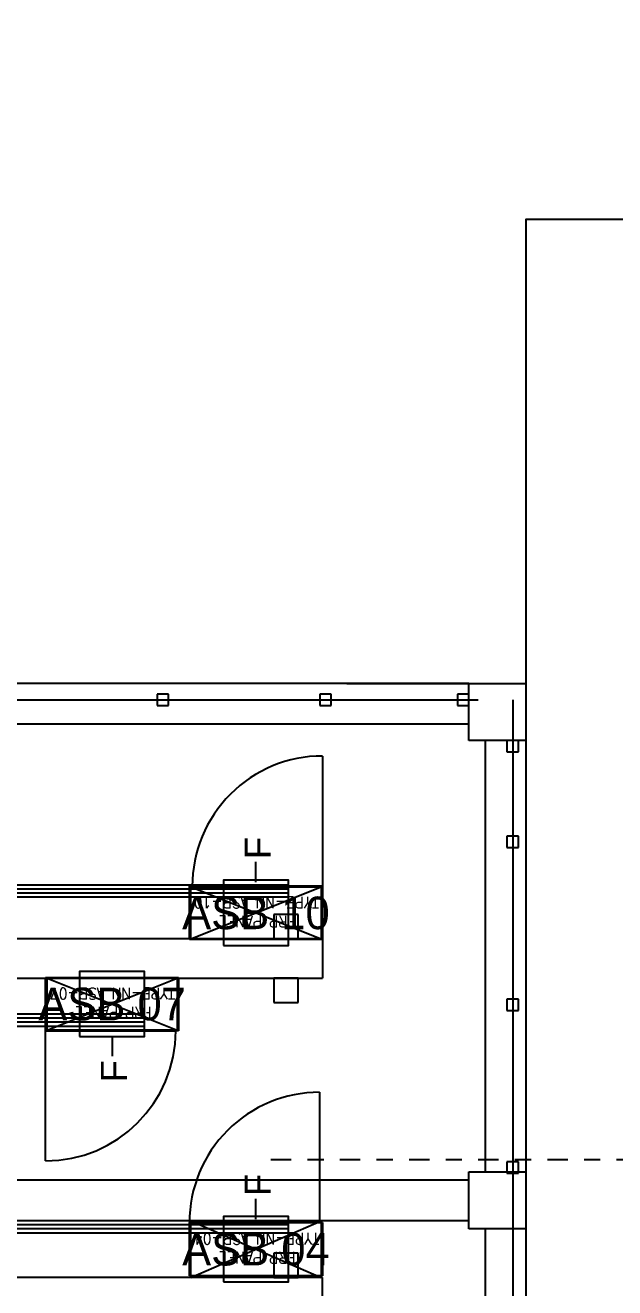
# Model space of a CAD drawing. Header units: metres. Extents: x 530797 to 531186, y 2675277 to 2675619.
# Drawn here: x 530985.56 to 530989.18, y 2675492.49 to 2675500.24 of the extents above; entities that cross this region are included whole.
import ezdxf
from ezdxf.enums import TextEntityAlignment as Align

# ---------------------------------------------------------------- set-up
doc = ezdxf.new("R2010")
doc.units = ezdxf.units.M
for name, pattern in [('CENTER', [2, 1.25, -0.25, 0.25, -0.25]), ('DASHED', [0.75, 0.5, -0.25]), ('DASHED2', [0.375, 0.25, -0.125]), ('HIDDEN', [0.375, 0.25, -0.125]), ('PHANTOM', [63.50000000000001, 31.75, -6.35, 6.35, -6.35, 6.35, -6.35])]:
    doc.linetypes.add(name, pattern=pattern)
for name, color, linetype in [('1', 5, 'Continuous'), ('IDT', 7, 'Continuous'), ('LT Cable(AG) INV to LT Panel BL-08', 2, 'Continuous')]:
    doc.layers.add(name, color=color, linetype=linetype)
doc.styles.add('Arial', font='arial.ttf')
doc.styles.add('RomanS', font='romans.shx')
doc.styles.get("Standard").update_dxf_attribs({"font": 'Adani Regular.ttf'})
doc.linetypes.add('FOUNDATION LAYOUT$0$FENCELINE1', pattern='A,6.35,-2.54,[133,ltypeshp.shx,S=2.54,R=0,X=-2.54,Y=0],-2.54,25.4', length=36.83)

# ---------------------------------------------------------------- blocks, each defined once
blk = doc.blocks.new('ASB')
at = {"layer": '1', "color": 5}
blk.add_lwpolyline([(-0.2, -0.2), (0.2, -0.2), (0.2, 0.2), (-0.2, 0.2)], close=True, dxfattribs=at)
at = {"layer": '1', "color": 7}
blk.add_attdef('ID', text='', height=0.2, dxfattribs=at).set_placement((0, 0), align=Align.MIDDLE_CENTER)
blk = doc.blocks.new('IDT')
at = {"layer": 'IDT', "color": 8, "linetype": 'PHANTOM', "ltscale": 0.25}
for p, q in [((25.63305947702636, 9.160324475607581), (25.63305947702636, 16.03532447560758)), ((33.78305947702646, 9.160324475607581), (25.63305947702636, 9.160324475607581))]:
    blk.add_line(p, q, dxfattribs=at)
at = {"layer": 'IDT', "color": 8}
for p, q in [((25.55203310577579, 12.4101457710284), (25.55203310577579, 15.06014577102826)), ((25.80203310577579, 12.4101457710284), (25.80203310577579, 15.06014577102826)), ((26.80203310577579, 12.70966355596477), (32.69924909500176, 12.70966355596477)), ((26.80203310577579, 12.6983996193245), (27.62003310577555, 12.6983996193245)), ((26.80203310577579, 12.37139961932451), (26.80203310577579, 12.6983996193245)), ((26.81103310577581, 12.36014072685623), (26.81103310577581, 12.70965851179255)), ((26.81103310577581, 12.70965851179255), (27.61103310577553, 12.70965851179255)), ((27.61103310577553, 12.70965851179255), (26.81103310577581, 12.36014072685623)), ((27.61103310577553, 12.36014072685623), (26.81103310577581, 12.70965851179255)), ((26.95103310577568, 12.70965851179255), (26.95103310577568, 12.55965851179269)), ((27.10103310577577, 12.70965851179255), (26.95103310577568, 12.70965851179255)), ((27.10103310577577, 12.55965851179269), (27.10103310577577, 12.70965851179255)), ((27.61103310577553, 12.70965851179255), (27.61103310577553, 12.36014072685623)), ((27.62003310577555, 12.6983996193245), (27.62003310577555, 12.37139961932451)), ((26.95103310577568, 12.55965851179269), (27.10103310577577, 12.55965851179269)), ((25.55203310577579, 12.06014577102826), (25.55203310577579, 12.4101457710284)), ((25.55203310577579, 12.4101457710284), (25.9020331057757, 12.4101457710284)), ((25.9020331057757, 12.4101457710284), (25.9020331057757, 12.06014577102826)), ((25.9020331057757, 12.36014577102844), (29.55203310577579, 12.36014577102844)), ((27.62003310577555, 12.37139961932451), (26.80203310577579, 12.37139961932451)), ((27.61103310577553, 12.36014072685623), (26.81103310577581, 12.36014072685623)), ((25.9020331057757, 12.11014577102844), (29.55203310577579, 12.11014577102844)), ((25.9020331057757, 12.06014577102826), (25.55203310577579, 12.06014577102826)), ((25.55203310577579, 9.410145771028397), (25.55203310577579, 12.06014577102826)), ((25.59805947702651, 12.06854747735485), (25.59805947702651, 11.99854747735469)), ((25.66805947702622, 12.06854747735485), (25.59805947702651, 12.06854747735485)), ((25.66805947702622, 11.99854747735469), (25.66805947702622, 12.06854747735485)), ((25.80203310577579, 9.410145771028397), (25.80203310577579, 12.06014577102826)), ((25.59805947702651, 11.99854747735469), (25.66805947702622, 11.99854747735469)), ((27.68603310577581, 11.1931585117926), (28.50403310577556, 11.1931585117926)), ((27.68603310577581, 10.86615851179261), (27.68603310577581, 11.1931585117926)), ((27.69503310577582, 10.86965851179264), (27.69503310577582, 11.18965851179257)), ((27.69503310577582, 11.18965851179257), (28.49503310577555, 11.18965851179257)), ((28.49503310577555, 11.18965851179257), (27.69503310577582, 10.86965851179264)), ((28.49503310577555, 10.86965851179264), (27.69503310577582, 11.18965851179257)), ((28.49503310577555, 11.18965851179257), (28.49503310577555, 10.86965851179264)), ((28.50403310577556, 11.1931585117926), (28.50403310577556, 10.86615851179261)), ((25.59805947702651, 11.06854747735485), (25.59805947702651, 10.99854747735469)), ((25.66805947702622, 11.06854747735485), (25.59805947702651, 11.06854747735485)), ((25.66805947702622, 10.99854747735469), (25.66805947702622, 11.06854747735485)), ((26.95103310577568, 11.01965851179273), (26.95103310577568, 10.86965851179264)), ((27.10103310577577, 11.01965851179273), (26.95103310577568, 11.01965851179273)), ((27.10103310577577, 10.86965851179264), (27.10103310577577, 11.01965851179273)), ((25.59805947702651, 10.99854747735469), (25.66805947702622, 10.99854747735469)), ((32.69924909500176, 10.86966355596462), (26.80203310577579, 10.86965851179286)), ((26.95103310577568, 10.86965851179264), (27.10103310577577, 10.86965851179264)), ((28.50403310577556, 10.86615851179261), (27.68603310577581, 10.86615851179261)), ((28.49503310577555, 10.86965851179264), (27.69503310577582, 10.86965851179264)), ((26.80203310577579, 10.6331585126876), (27.62003310577555, 10.6331585126876)), ((26.80203310577579, 10.3061585126876), (26.80203310577579, 10.6331585126876)), ((26.80203310577579, 10.62966355685978), (32.69924909500176, 10.62966355685978)), ((26.81103310577581, 10.30965851268763), (26.81103310577581, 10.62965851268757)), ((26.81103310577581, 10.62965851268757), (27.61103310577553, 10.62965851268757)), ((27.61103310577553, 10.62965851268757), (26.81103310577581, 10.30965851268763)), ((27.61103310577553, 10.30965851268763), (26.81103310577581, 10.62965851268757)), ((26.95103310577568, 10.62965851268757), (26.95103310577568, 10.6296585126878)), ((26.95103310577568, 10.62965851268757), (26.95103310577568, 10.47965851268748)), ((27.10103310577577, 10.62965851268757), (26.95103310577568, 10.62965851268757)), ((27.10103310577577, 10.47965851268748), (27.10103310577577, 10.62965851268757)), ((27.61103310577553, 10.62965851268757), (27.61103310577553, 10.30965851268763)), ((27.62003310577555, 10.6331585126876), (27.62003310577555, 10.3061585126876)), ((26.95103310577568, 10.47965851268748), (27.10103310577577, 10.47965851268748)), ((27.62003310577555, 10.3061585126876), (26.80203310577579, 10.3061585126876)), ((27.61103310577553, 10.30965851268763), (26.81103310577581, 10.30965851268763)), ((25.59805947702651, 10.06854747735485), (25.59805947702651, 9.998547477354691)), ((25.66805947702622, 10.06854747735485), (25.59805947702651, 10.06854747735485)), ((25.66805947702622, 9.998547477354691), (25.66805947702622, 10.06854747735485)), ((25.59805947702651, 9.998547477354691), (25.66805947702622, 9.998547477354691)), ((25.59805947702651, 9.480145771028333), (25.59805947702651, 9.410145771028397)), ((25.66805947702622, 9.480145771028333), (25.59805947702651, 9.480145771028333)), ((25.66805947702622, 9.410145771028397), (25.66805947702622, 9.480145771028333)), ((25.55203310577579, 9.06014577102826), (25.55203310577579, 9.410145771028397)), ((25.55203310577579, 9.410145771028397), (25.9020331057757, 9.410145771028397)), ((25.59805947702651, 9.410145771028397), (25.66805947702622, 9.410145771028397)), ((25.9020331057757, 9.410145771028397), (25.9020331057757, 9.06014577102826)), ((25.9020331057757, 9.31014577102826), (29.55203310577579, 9.31014577102826)), ((25.9020331057757, 9.195324475607663), (25.9020331057757, 9.1253244756075)), ((25.97203310577586, 9.195324475607663), (25.9020331057757, 9.195324475607663)), ((25.97203310577586, 9.1253244756075), (25.97203310577586, 9.195324475607663)), ((26.7480594770266, 9.195324475607663), (26.7480594770266, 9.1253244756075)), ((26.81805947702631, 9.195324475607663), (26.7480594770266, 9.195324475607663)), ((26.81805947702631, 9.1253244756075), (26.81805947702631, 9.195324475607663)), ((27.7480594770266, 9.195324475607663), (27.7480594770266, 9.1253244756075)), ((27.81805947702631, 9.195324475607663), (27.7480594770266, 9.195324475607663)), ((27.81805947702631, 9.1253244756075), (27.81805947702631, 9.195324475607663)), ((25.9020331057757, 9.1253244756075), (25.97203310577586, 9.1253244756075)), ((26.7480594770266, 9.1253244756075), (26.81805947702631, 9.1253244756075)), ((27.7480594770266, 9.1253244756075), (27.81805947702631, 9.1253244756075)), ((25.9020331057757, 9.06014577102826), (25.55203310577579, 9.06014577102826)), ((25.9020331057757, 9.06014577102826), (29.55203310577579, 9.06014577102826))]:
    blk.add_line(p, q, dxfattribs=at)
at = {"layer": 'IDT', "color": 8, "linetype": 'HIDDEN', "ltscale": 2.5}
for p, q in [((26.80203310577579, 12.94965849996277), (26.80203310577579, 12.70966355596477)), ((26.80203310577579, 10.62966355685978), (26.80203292904551, 10.86965851179264))]:
    blk.add_line(p, q, dxfattribs=at)
at = {"layer": 'IDT', "color": 7}
for p, q in [((26.80203310577579, 12.6983996193245), (27.62003310577555, 12.6983996193245)), ((26.80203310577579, 12.37139961932451), (26.80203310577579, 12.6983996193245)), ((27.62003310577555, 12.6983996193245), (27.62003310577555, 12.37139961932451)), ((27.62003310577555, 12.37139961932451), (26.80203310577579, 12.37139961932451)), ((27.21103310577544, 12.34967314081598), (27.21103310577544, 12.29851736962621)), ((27.21103310577544, 12.29851736962621), (27.21103310577544, 12.22599490130699)), ((28.09503310577546, 11.27669120714529), (28.09503310577546, 11.34921367546428)), ((28.09503310577546, 11.22553543595552), (28.09503310577546, 11.27669120714529)), ((27.68603310577581, 11.1931585117926), (28.50403310577556, 11.1931585117926)), ((27.68603310577581, 10.86615851179261), (27.68603310577581, 11.1931585117926)), ((28.50403310577556, 11.1931585117926), (28.50403310577556, 10.86615851179261)), ((28.50403310577556, 10.86615851179261), (27.68603310577581, 10.86615851179261)), ((26.80203310577579, 10.6331585126876), (27.62003310577555, 10.6331585126876)), ((26.80203310577579, 10.3061585126876), (26.80203310577579, 10.6331585126876)), ((27.62003310577555, 10.6331585126876), (27.62003310577555, 10.3061585126876)), ((27.62003310577555, 10.3061585126876), (26.80203310577579, 10.3061585126876)), ((27.21103310577544, 10.28055006587385), (27.21103310577544, 10.22939429468408)), ((27.21103310577544, 10.22939429468408), (27.21103310577544, 10.15687182636486))]:
    blk.add_line(p, q, dxfattribs=at)
at = {"layer": 'IDT', "color": 8, "linetype": 'DASHED', "ltscale": 5}
for p, q in [((26.82003310577582, 11.57139961932478), (26.82003310577582, 12.37139961932451)), ((26.82003310577582, 12.37139961932451), (26.86386872221445, 12.37139961932451)), ((26.86386872221445, 12.37139961932451), (27.62003310577555, 12.37139961932451)), ((28.50403310577556, 11.99315851179233), (28.50403310577556, 11.1931585117926)), ((28.46019748933739, 11.1931585117926), (27.70403310577584, 11.1931585117926)), ((28.50403310577556, 11.1931585117926), (28.46019748933739, 11.1931585117926)), ((26.80203310577579, 9.506158512688103), (26.80203310577579, 10.3061585126876)), ((26.80203310577579, 10.3061585126876), (26.84586872221396, 10.3061585126876)), ((26.84586872221396, 10.3061585126876), (27.60203310577552, 10.3061585126876))]:
    blk.add_line(p, q, dxfattribs=at)
at = {"layer": 'IDT', "color": 8, "linetype": 'CENTER', "ltscale": 0.1}
blk.add_line((12.54466172499477, 11.98536070191847), (27.16418015071557, 11.98536070191847), dxfattribs=at)
at = {"layer": 'IDT', "color": 8, "linetype": 'DASHED2', "ltscale": 5}
for p, q in [((25.55203310577579, 9.06014577102826), (25.55203310577579, 10.1601457710284)), ((26.6520331057757, 9.06014577102826), (25.55203310577579, 9.06014577102826))]:
    blk.add_line(p, q, dxfattribs=at)
at = {"layer": 'IDT', "color": 7, "linetype": 'FOUNDATION LAYOUT$0$FENCELINE1', "ltscale": 0.01}
blk.add_lwpolyline([(19.91065726106834, 22.48539390819508), (11.80103310577559, 22.48539390819508), (11.80103310577559, 6.210393908265019), (19.73137271900467, 6.210393908225001), (25.55203310577579, 6.210393908225001), (25.55203310577579, 9.06014577102826)], dxfattribs=at)
at = {"layer": 'IDT', "color": 8, "linetype": 'DASHED', "ltscale": 5}
for centre, start, end in [((26.82003310577582, 12.37139961932451), 270, 0), ((28.50403310577556, 11.1931585117926), 90, 180), ((26.80203310577579, 10.3061585126876), 270, 0)]:
    blk.add_arc(centre, 0.7999999999996508, start, end, dxfattribs=at)
at = {"layer": 'IDT', "color": 7, "style": 'RomanS', "width": 0.9}
for s, p in [('FRP PANEL', (26.96784958396191, 12.55209685486568)), ('TYPE-NN ASB-04', (26.82219958396198, 12.43543018819912)), ('FRP PANEL', (27.85184958396192, 11.04685574733401)), ('TYPE-NN ASB-07', (27.7076995839623, 10.93018908066722)), ('FRP PANEL', (26.96784958396191, 10.486855748229)), ('TYPE-NN ASB-10', (26.82369958396228, 10.37018908156222))]:
    blk.add_text(s, height=0.07, dxfattribs=at).set_placement(p)
at = {"layer": 'IDT', "color": 7, "style": 'Arial'}
for p in [(27.11984584907739, 12.2088508024168), (28.00384584907741, 11.51096896125784), (27.11984584907739, 10.13972772747468)]:
    blk.add_text('F', height=0.16, rotation=270, dxfattribs=at).set_placement(p)

msp = doc.modelspace()

# ---------------------------------------------------------------- linework, layer by layer
at = {"layer": 'LT Cable(AG) INV to LT Panel BL-08', "color": 5}
for points in [[(530987.176251262, 2675494.935077869), (530983.6909354838, 2675494.935077869, -0.4142135623503636), (530982.7909354838, 2675495.835077869), (530982.7909354838, 2675498.890770753, 0.2140186322185252), (530982.4894023171, 2675499.562959305), (530975.7751447933, 2675505.540836239, -0.2140186322327757), (530975.4736116267, 2675506.213024791), (530975.4736116268, 2675507.8569097, -0.0288996156858555), (530975.4796149469, 2675507.960688003), (530975.5352810487, 2675508.440222824, 0.02889961570054691), (530975.5412843688, 2675508.544001128), (530975.5412843687, 2675610.354987811, -0.414213562373427), (530976.4412843687, 2675611.254987811), (531021.2409842184, 2675611.254987811, 0.414213562373095), (531022.1409842185, 2675612.154987811), (531022.1409842185, 2675612.729769276)], [(530987.176251262, 2675494.960077869), (530983.7159354838, 2675494.960077869, -0.4142135623503636), (530982.8159354838, 2675495.860077869), (530982.8159354838, 2675498.901985358, 0.214018632209244), (530982.5144023171, 2675499.57417391), (530975.8001447933, 2675505.552050845, -0.2140186322231835), (530975.4986116267, 2675506.224239396), (530975.4986116268, 2675507.855463511, -0.02889961568572617), (530975.5046149469, 2675507.959241814), (530975.5602810488, 2675508.438776636, 0.02889961570054713), (530975.5662843689, 2675508.542554939), (530975.5662843687, 2675610.329987811, -0.4142135623734271), (530976.4662843688, 2675611.229987811), (531118.4169842184, 2675611.229987811, 0.414213562373095), (531119.3169842184, 2675612.129987811), (531119.3169842184, 2675612.729769276)], [(530987.176251262, 2675494.88507787), (530983.6409354837, 2675494.88507787, -0.4142135623503636), (530982.7409354837, 2675495.785077869), (530982.7409354837, 2675498.868341543, 0.2140186322185252), (530982.439402317, 2675499.540530095), (530975.7251447933, 2675505.518407029, -0.214018632232603), (530975.4236116266, 2675506.190595581), (530975.4236116267, 2675507.859802077, -0.02889961568610807), (530975.4296149468, 2675507.963580381), (530975.4852810487, 2675508.443115202, 0.02889961570066358), (530975.4912843688, 2675508.546893505), (530975.4912843687, 2675580.404987811, -0.4142135623735637), (530976.3912843687, 2675581.304987811), (531021.2409842184, 2675581.304987811, 0.414213562373095), (531022.1409842185, 2675582.20498781), (531022.1409842185, 2675582.729769276)], [(530987.176251262, 2675494.910077869), (530983.6659354838, 2675494.910077869, -0.4142135623503636), (530982.7659354837, 2675495.810077869), (530982.7659354837, 2675498.879556148, 0.2140186322185252), (530982.4644023171, 2675499.5517447), (530975.7501447933, 2675505.529621634, -0.2140186322326889), (530975.4486116266, 2675506.201810186), (530975.4486116268, 2675507.858355888, -0.02889961568598262), (530975.4546149469, 2675507.962134192), (530975.5102810487, 2675508.441669013, 0.0288996157006638), (530975.5162843688, 2675508.545447316), (530975.5162843687, 2675580.379987811, -0.4142135623735638), (530976.4162843687, 2675581.279987811), (531118.4169842184, 2675581.279987811, 0.414213562373095), (531119.3169842184, 2675582.179987811), (531119.3169842184, 2675582.729769276)]]:
    msp.add_lwpolyline(points, format="xyb", dxfattribs=at)
at = {"layer": 'LT Cable(AG) INV to LT Panel BL-08'}
for points in [[(530986.2922512619, 2675494.167362981), (530981.3898400792, 2675494.167362981, -0.164778095421002), (530980.8428521162, 2675494.35265733), (530979.42543694, 2675495.437452221, 0.1032748659335312), (530979.065335253, 2675495.512632983), (530973.1787843691, 2675495.512632983, -0.414213562393192), (530972.278784369, 2675496.412632983), (530972.278784369, 2675507.880353759, -0.02139299535886178), (530972.2820765087, 2675507.957262882), (530972.325492229, 2675508.463460529, 0.02139299535864674), (530972.3287843687, 2675508.540369653), (530972.3287843687, 2675512.917487811, 0.414213562373095), (530971.4287843687, 2675513.817487811), (530958.2367843688, 2675513.817487811, 0.414213562373095), (530957.3367843687, 2675512.917487811), (530957.3367843687, 2675507.217487811, -0.414213562373095), (530956.4367843687, 2675506.317487811), (530864.4575845184, 2675506.317487811, -0.414213562373095), (530863.5575845183, 2675507.217487811), (530863.5575845183, 2675507.729769276)], [(530986.2922512619, 2675494.117362982), (530981.3758732154, 2675494.117362982, -0.1650871723631405), (530980.8280254523, 2675494.303316184), (530979.4149981161, 2675495.387452221, 0.1032748659503297), (530979.0548964291, 2675495.462632983), (530973.1287843691, 2675495.462632983, -0.4142135623930754), (530972.228784369, 2675496.362632983), (530972.228784369, 2675507.882494037, -0.02139299540844348), (530972.2320765087, 2675507.959403161), (530972.275492229, 2675508.465600808, 0.02139299541725513), (530972.2787843688, 2675508.542509932), (530972.2787843687, 2675512.867487811, 0.4142135623665691), (530971.3787843686, 2675513.767487811), (530958.2867843688, 2675513.767487811, 0.414213562373095), (530957.3867843688, 2675512.867487811), (530957.3867843688, 2675484.667487811, -0.414213562373095), (530956.4867843688, 2675483.767487811), (530864.4575845184, 2675483.767487811, -0.414213562373095), (530863.5575845183, 2675484.667487811), (530863.5575845183, 2675485.229769276)], [(530986.2922512619, 2675494.142362982), (530981.3828592903, 2675494.142362981, -0.1649322536490661), (530980.8354423755, 2675494.327985825), (530979.420217528, 2675495.412452221, 0.1032748659419083), (530979.060115841, 2675495.487632983), (530973.1537843691, 2675495.487632983, -0.4142135623931337), (530972.253784369, 2675496.387632983), (530972.253784369, 2675507.881423898, -0.02139299535886178), (530972.2570765087, 2675507.958333022), (530972.3004922289, 2675508.464530668, 0.02139299535864674), (530972.3037843687, 2675508.541439792), (530972.3037843687, 2675512.892487811, 0.414213562373095), (530971.4037843687, 2675513.792487811), (530958.2617843688, 2675513.792487811, 0.414213562373095), (530957.3617843688, 2675512.892487811), (530957.3617843688, 2675484.692487811, -0.414213562373095), (530956.4617843687, 2675483.792487811), (530929.2415845183, 2675483.792487811, -0.414213562373095), (530928.3415845183, 2675484.692487811), (530928.3415845183, 2675485.229769276)], [(530986.2922512619, 2675494.092362982), (530981.57570459, 2675494.092362982, 0.03506971114379916), (530981.449918499, 2675494.083529554), (530979.5046994949, 2675493.808966411, -0.03506971116265765), (530979.3789134038, 2675493.800132983), (530973.1162843689, 2675493.800132984, 0.4142135623926223), (530972.2162843688, 2675492.900132984), (530972.2162843688, 2675462.941517144, 0.02164672809067397), (530972.2196549913, 2675462.863698385), (530972.2629137462, 2675462.365270105, -0.02164672809021689), (530972.2662843687, 2675462.287451345), (530972.2662843687, 2675454.904987811, -0.414213562373095), (530971.3662843687, 2675454.004987811), (530896.8495845183, 2675454.004987811, -0.414213562373095), (530895.9495845183, 2675454.904987811), (530895.9495845183, 2675455.229769276)], [(530987.176251262, 2675492.897986353), (530981.6113240218, 2675492.897986353, -0.09868705016838453), (530981.2662645854, 2675492.966761963), (530979.3496698496, 2675493.762382385, 0.04215704709383866), (530979.1987112492, 2675493.775132983), (530973.1412843689, 2675493.775132984, 0.4142135623926984), (530972.2412843688, 2675492.875132984), (530972.2412843688, 2675462.942599989, 0.02164672809067397), (530972.2446549913, 2675462.864781229), (530972.2879137462, 2675462.366352949, -0.02164672809021689), (530972.2912843687, 2675462.28853419), (530972.2912843687, 2675454.879987811, -0.414213562373095), (530971.3912843687, 2675453.979987811), (530832.0655845184, 2675453.979987811, -0.414213562373095), (530831.1655845183, 2675454.879987811), (530831.1655845183, 2675455.229769276)], [(530987.176251262, 2675492.847986353), (530981.6046445091, 2675492.847986353, -0.09880174676580972), (530981.2592074365, 2675492.91691883), (530979.3454466393, 2675493.712382386, 0.04215704714770877), (530979.1944880387, 2675493.725132984), (530973.1912843687, 2675493.725132984, 0.414213562373095), (530972.2912843687, 2675492.825132984), (530972.2912843687, 2675462.944765676, 0.02164672809067397), (530972.2946549912, 2675462.866946916), (530972.3379137461, 2675462.368518637, -0.02164672809021689), (530972.3412843687, 2675462.290699877), (530972.3412843687, 2675424.82998781, -0.414213562373095), (530971.4412843686, 2675423.929987811), (530864.4575845184, 2675423.929987811, -0.414213562373095), (530863.5575845183, 2675424.82998781), (530863.5575845183, 2675425.229769276)], [(530987.176251262, 2675492.872986353), (530981.6079847512, 2675492.872986353, -0.0987443412444648), (530981.2627366751, 2675492.941840297), (530979.3475582445, 2675493.737382385, 0.0421570470685084), (530979.196599644, 2675493.750132983), (530973.166284369, 2675493.750132984, 0.4142135624124551), (530972.2662843688, 2675492.850132984), (530972.2662843688, 2675462.943682832, 0.02164672804050947), (530972.2696549913, 2675462.865864072), (530972.3129137461, 2675462.367435793, -0.02164672803566746), (530972.3162843686, 2675462.289617034), (530972.3162843687, 2675424.854987811, -0.4142135623739844), (530971.4162843687, 2675423.954987811), (530961.6335845183, 2675423.954987811, -0.414213562373095), (530960.7335845183, 2675424.854987811), (530960.7335845183, 2675425.229769276)], [(530987.176251262, 2675492.822986353), (530981.6013032943, 2675492.822986353, -0.09885926698368519), (530981.2556768674, 2675492.891997561), (530979.3433350342, 2675493.687382385, 0.04215704711990809), (530979.1923764336, 2675493.700132983), (530973.2162843689, 2675493.700132984, 0.4142135623929303), (530972.3162843687, 2675492.800132984), (530972.3162843687, 2675462.94584852, 0.02164672807325884), (530972.3196549913, 2675462.86802976), (530972.3629137462, 2675462.36960148, -0.02164672807154286), (530972.3662843687, 2675462.29178272), (530972.3662843687, 2675394.804987811, -0.414213562373095), (530971.4662843687, 2675393.904987811), (530961.6335845183, 2675393.904987811, -0.414213562373095), (530960.7335845183, 2675394.804987811), (530960.7335845183, 2675395.229769276)]]:
    msp.add_lwpolyline(points, format="xyb", dxfattribs=at)

# ---------------------------------------------------------------- block references
at = {"layer": '1'}
for p, values in [((530986.976251262, 2675494.789195804), {'ID': 'ASB 10'}), ((530986.0922512619, 2675494.229195805), {'ID': 'ASB 07'}), ((530986.976251262, 2675492.723954698), {'ID': 'ASB 04'})]:
    msp.add_blockref('ASB', p, dxfattribs=at).add_auto_attribs(values)
at = {"layer": 'IDT', "color": 8, "rotation": 180}
msp.add_blockref('IDT', (531014.1872843677, 2675505.258854317), dxfattribs=at)

doc.saveas('drawing.dxf')
